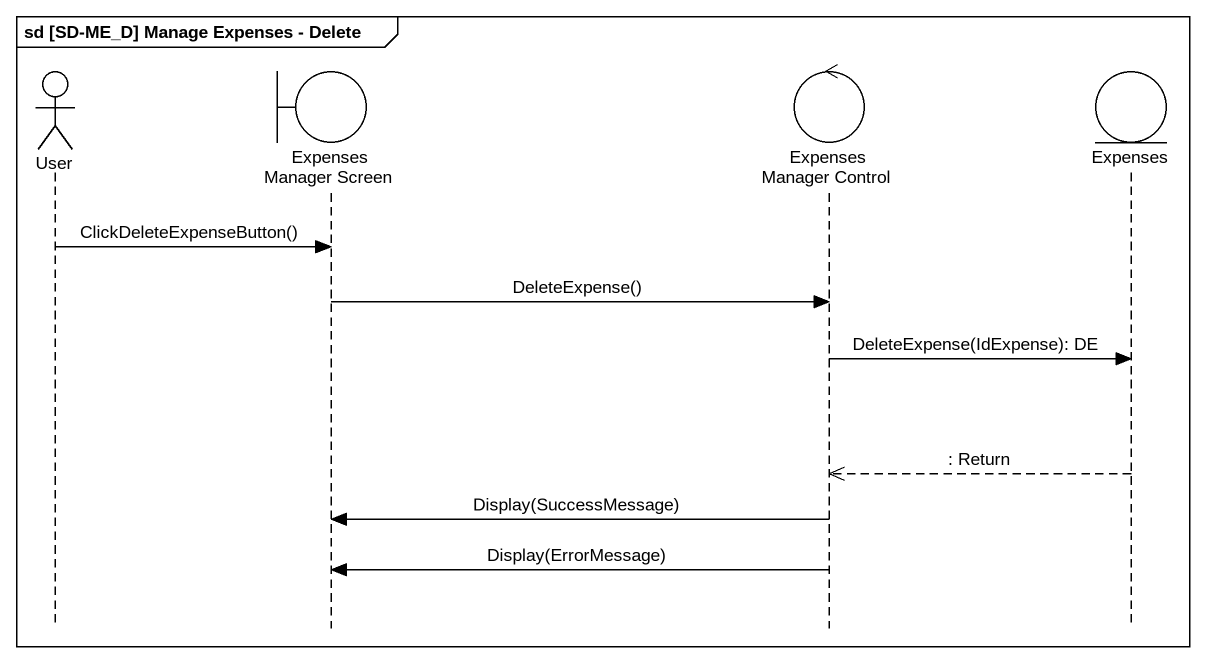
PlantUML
@startuml
mainframe sd [SD-ME_D] Manage Expenses - Delete
hide footbox
actor User
boundary "Expenses Manager Screen" as Expenses_Manager_Screen
control "Expenses Manager Control" as Expenses_Manager_Control
entity Expenses

User -> Expenses_Manager_Screen : ClickDeleteExpenseButton()
Expenses_Manager_Screen -> Expenses_Manager_Control : DeleteExpense()
Expenses_Manager_Control -> Expenses : DeleteExpense(IdExpense): DE
Expenses -->> Expenses_Manager_Control : : Return
Expenses_Manager_Control -> Expenses_Manager_Screen : Display(SuccessMessage)
Expenses_Manager_Control -> Expenses_Manager_Screen : Display(ErrorMessage)
@enduml
